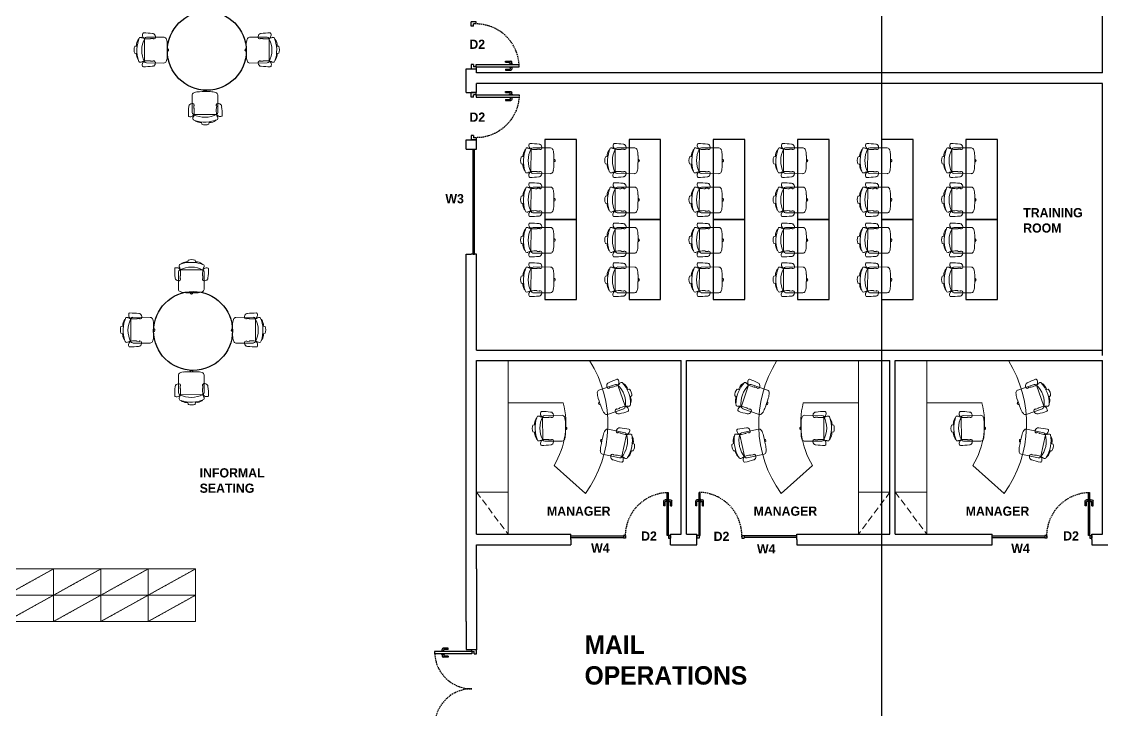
# Model space of a CAD drawing. Header units: inches. Extents: x 478327 to 492265, y -26791 to -22136.
# Drawn here: x 480597 to 481524, y -25125 to -24536 of the extents above; entities that cross this region are included whole.
import ezdxf

# ---------------------------------------------------------------- set-up
doc = ezdxf.new("R2010")
doc.units = ezdxf.units.IN
doc.header["$MEASUREMENT"] = 0
doc.linetypes.add('DASHED', pattern=[0.75, 0.5, -0.25])
doc.linetypes.add('HIDDEN2', pattern=[0.1875, 0.125, -0.0625])
for name, color, linetype in [('_new', 212, 'Continuous'), ('C-RD-TEXT-TITLE', 4, 'Continuous'), ('GLAZING', 4, 'Continuous'), ('I-DOORS', 104, 'Continuous'), ('I-FURN', 1, 'Continuous'), ('I-WALL-IN', 3, 'Continuous')]:
    doc.layers.add(name, color=color, linetype=linetype)
doc.layers.add('A-furniture', color=8, linetype='Continuous', lineweight=9)
doc.layers.add('I-ANNO-TEXT', color=7, linetype='Continuous', lineweight=18)
doc.styles.add('MICRO', font='')
doc.styles.get('MICRO').set_extended_font_data('MicrogrammaSSi', bold=True)

# ---------------------------------------------------------------- blocks, each defined once
blk = doc.blocks.new('A$C6A0E07C9')
at = {"layer": 'A-furniture'}
for p, q in [((-0.214, 0.272), (0.118, 0.288)), ((-0.012, 0.242), (-0.025, 0.242)), ((-0.011, 0.243), (-0.012, 0.242)), ((-0.008, 0.248), (-0.011, 0.243)), ((-0.011, 0.243), (-0.011, 0.243)), ((0.038, 0.251), (-0.003, 0.25)), ((0.042, 0.251), (0.045, 0.247)), ((0.045, 0.247), (0.046, 0.246)), ((0.046, 0.246), (0.048, 0.245)), ((0.048, 0.245), (0.048, 0.245)), ((0.159, 0.25), (0.179, -0.167)), ((-0.291, 0.02), (-0.289, 0.029)), ((-0.288, 0.01), (-0.291, 0.02)), ((-0.289, 0.029), (-0.284, 0.038)), ((-0.282, 0.002), (-0.288, 0.01)), ((-0.284, 0.038), (-0.276, 0.044)), ((-0.274, -0.003), (-0.282, 0.002)), ((-0.276, 0.044), (-0.267, 0.046)), ((-0.269, 0.177), (-0.266, 0.205)), ((0.315, 0.121), (0.306, 0.12)), ((0.313, 0.121), (0.347, 0.116)), ((0.315, 0.152), (0.319, 0.129)), ((0.351, 0.113), (0.36, 0.088)), ((0.364, 0.015), (0.358, -0.011)), ((0.36, 0.088), (0.366, 0.051)), ((0.366, 0.051), (0.364, 0.015)), ((-0.264, -0.004), (-0.274, -0.003)), ((-0.189, -0.217), (0.143, -0.2)), ((0.009, -0.176), (-0.004, -0.177)), ((0.009, -0.176), (0.009, -0.176)), ((0.01, -0.176), (0.009, -0.176)), ((0.013, -0.182), (0.01, -0.176)), ((0.059, -0.18), (0.018, -0.183)), ((0.063, -0.179), (0.066, -0.175)), ((0.066, -0.175), (0.067, -0.174)), ((0.067, -0.174), (0.069, -0.173)), ((0.069, -0.173), (0.069, -0.173)), ((0.296, -0.147), (0.284, -0.159)), ((0.311, -0.022), (0.322, -0.023)), ((0.32, -0.023), (0.355, -0.015)), ((0.355, -0.015), (0.356, -0.013)), ((0.356, -0.013), (0.358, -0.011))]:
    blk.add_line(p, q, dxfattribs=at)
for centre, radius, start, end in [((0.594, -0.035), 0.893, 162.1203, 164.4323), ((-0.21, 0.223), 0.0487, 94.526, 161.0109), ((0.027, 0.278), 0.0792, 129.4999, 189.1152), ((-0.022, 0.271), 0.0292, 192.0047, 264.4409), ((0.007, 0.283), 0.0635, 94.0792, 117.5938), ((-0.004, 0.244), 0.00623, 84.8455, 131.3174), ((0.224, -0.892), 1.257, 92.3594, 100.1757), ((0.037, 0.241), 0.0101, 64.5281, 88.6391), ((0.001, 1.553), 1.309, 272.0899, 276.676), ((0.117, 0.241), 0.0463, 34.0902, 88.4441), ((0.149, 0.274), 0.0211, 279.8693, 313.3434), ((-0.249, 0.025), 0.471, 334.5973, 30.9732), ((0.17, 0.245), 0.0129, 130.1366, 158.0173), ((0.187, 0.181), 0.0779, 100.0525, 108.2672), ((0.108, 0.326), 0.0879, 309.6726, 333.0223), ((0.172, 0.345), 0.0192, 28.1256, 89.2436), ((-1.125, 2.793), 2.849, 297.1157, 298.0695), ((-0.92, -0.013), 1.143, 14.0931, 15.0056), ((0.121, 0.323), 0.0749, 330.3794, 24.513), ((0.234, 0.223), 0.0597, 72.5282, 107.7011), ((0.195, 0.222), 0.0806, 25.5198, 45.5387), ((-0.301, 0.026), 0.614, 339.6108, 22.0467), ((0.128, 0.125), 0.189, 8.0925, 40.8276), ((0.182, 0.142), 0.452, 175.5289, 182.0991), ((72.219, 3.627), 72.574, 182.76527, 182.92488), ((0.31, 0.129), 0.0088, 301.088, 3.1667), ((0.347, 0.111), 0.00513, 22.8184, 91.0076), ((0.081, -0.062), 0.341, 182.481, 200.7553), ((-0.186, -0.16), 0.0572, 202.8821, 266.1169), ((0.052, -0.207), 0.0792, 176.5782, 236.1936), ((0.002, -0.206), 0.0292, 101.2525, 173.6887), ((0.017, -0.177), 0.00623, 234.376, 280.848), ((0.058, -0.17), 0.0101, 277.0543, 301.1654), ((0.152, -1.479), 1.309, 89.0174, 93.6036), ((0.138, -0.155), 0.0449, 276.7939, 330.1521), ((0.172, -0.191), 0.0211, 52.3501, 85.8241), ((0.197, -0.155), 0.0211, 212.6602, 229.0352), ((0.163, -0.292), 0.122, 63.0548, 80.6357), ((0.136, -0.248), 0.0879, 32.6712, 56.0209), ((-0.92, -0.013), 1.143, 350.6964, 351.6126), ((0.149, -0.244), 0.0749, 341.1805, 35.314), ((0.324, 0.055), 0.26, 246.1539, 250.8174), ((0.249, -0.153), 0.0392, 254.2998, 275.9911), ((0.254, -0.14), 0.0518, 269.3553, 293.3788), ((0.116, -0.038), 0.211, 328.6962, 1.8079), ((0.318, -0.031), 0.00903, 2.1237, 63.3709), ((0.031, -0.214), 0.0635, 248.0997, 271.6142), ((0.131, 0.976), 1.257, 265.5178, 273.334), ((0.202, -0.26), 0.0192, 276.4498, 337.5679)]:
    blk.add_arc(centre, radius, start, end, dxfattribs=at)
blk = doc.blocks.new('*U147')
at = {"layer": 'A-furniture'}
for p, q in [((2.5, -0.6), (2.5, 0)), ((3.3, -0.6), (0, -0.6)), ((0.8, -0.6), (0.8, -1.65)), ((1.992, -1.476), (2.525, -2.072))]:
    blk.add_line(p, q, dxfattribs=at)
at = {"layer": 'A-furniture', "linetype": 'HIDDEN2'}
blk.add_line((2.5, 0), (3.3, -0.6), dxfattribs=at)
at = {"layer": 'A-furniture'}
for centre, radius, start, end in [((1.189, -0.145), 1.554, 255.5214, 301.111), ((1.204, -0.234), 2.264, 237.868, 305.7215)]:
    blk.add_arc(centre, radius, start, end, dxfattribs=at)
for p, rotation in [((1.323, -1.428), 86.85652716130764), ((0.691, -2.585), 248.0226334994808), ((1.546, -2.651), 279.5773348211345)]:
    blk.add_blockref('A$C6A0E07C9', p, dxfattribs=dict(at, rotation=rotation))
blk = doc.blocks.new('*U148')
at = {"layer": 'A-furniture'}
for p, q in [((2.5, -0.6), (2.5, 0)), ((3.3, -0.6), (0, -0.6)), ((0.8, -0.6), (0.8, -1.65)), ((1.992, -1.476), (2.525, -2.072))]:
    blk.add_line(p, q, dxfattribs=at)
at = {"layer": 'A-furniture', "linetype": 'HIDDEN2'}
blk.add_line((2.5, 0), (3.3, -0.6), dxfattribs=at)
at = {"layer": 'A-furniture'}
for centre, radius, start, end in [((1.189, -0.145), 1.554, 255.5214, 301.111), ((1.204, -0.234), 2.264, 237.868, 305.7215)]:
    blk.add_arc(centre, radius, start, end, dxfattribs=at)
for p, rotation in [((1.323, -1.428), 86.85652716130764), ((0.691, -2.585), 248.0226334994808), ((1.546, -2.651), 279.5773348211345)]:
    blk.add_blockref('A$C6A0E07C9', p, dxfattribs=dict(at, rotation=rotation))
blk = doc.blocks.new('*U150')
at = {"layer": 'A-furniture'}
for p, q in [((2.5, -0.6), (2.5, 0)), ((3.3, -0.6), (0, -0.6)), ((0.8, -0.6), (0.8, -1.65)), ((1.992, -1.476), (2.525, -2.072))]:
    blk.add_line(p, q, dxfattribs=at)
at = {"layer": 'A-furniture', "linetype": 'HIDDEN2'}
blk.add_line((2.5, 0), (3.3, -0.6), dxfattribs=at)
at = {"layer": 'A-furniture'}
for centre, radius, start, end in [((1.189, -0.145), 1.554, 255.5214, 301.111), ((1.204, -0.234), 2.264, 237.868, 305.7215)]:
    blk.add_arc(centre, radius, start, end, dxfattribs=at)
for p, rotation in [((1.323, -1.428), 86.85652716130764), ((0.691, -2.585), 248.0226334994808), ((1.546, -2.651), 279.5773348211345)]:
    blk.add_blockref('A$C6A0E07C9', p, dxfattribs=dict(at, rotation=rotation))
blk = doc.blocks.new('door 1')
for p, q in [((86, 0), (0, 0)), ((0, -90), (0, 0)), ((86, -43), (86, 0)), ((814, 0), (900, 0)), ((814, -43), (814, 0)), ((900, -90), (900, 0)), ((43, -90), (0, -90)), ((86, -43), (43, -43)), ((43, -90), (43, -43)), ((43, -90), (43, -43)), ((43, -90), (43, -911)), ((43, -90), (86, -90)), ((86, -90), (86, -909)), ((814, -43), (857, -43)), ((857, -90), (857, -43)), ((857, -90), (857, -43)), ((857, -90), (900, -90)), ((857, -90), (857, -90)), ((-21, -652), (-21, -749)), ((0, -652), (-21, -652)), ((0, -652), (0, -738)), ((32, -738), (0, -738)), ((32, -770), (0, -770)), ((32, -727), (32, -781)), ((43, -727), (32, -727)), ((43, -781), (32, -781)), ((86, -727), (96, -727)), ((86, -781), (96, -781)), ((96, -727), (96, -781)), ((96, -738), (129, -738)), ((96, -770), (129, -770)), ((129, -652), (129, -738)), ((129, -652), (150, -652)), ((150, -652), (150, -749))]:
    blk.add_line(p, q)
at = {"linetype": 'DASHED', "ltscale": 50}
blk.add_arc((32, -86), 825, 270.745, 1.3972, dxfattribs=at)
for centre, start, end in [((0, -749), 180, 270), ((129, -749), 270, 0)]:
    blk.add_arc(centre, 21.4, start, end)
blk = doc.blocks.new('pivot door')
blk.add_line((-188253, -329835), (-188265, -329835))
at = {"layer": 'I-DOORS', "rotation": 180}
blk.add_blockref('door 1', (-188253, -329835), dxfattribs=at)
blk = doc.blocks.new('glass doors- 900')
for p, q in [((387017, -14483), (387017, -14387)), ((387070, -14366), (387038, -14366)), ((387038, -14483), (387038, -14398)), ((387070, -14398), (387038, -14398)), ((387081, -14355), (387070, -14355)), ((387070, -14408), (387070, -14355)), ((387081, -14408), (387070, -14408)), ((387081, -15046), (387081, -14225)), ((387102, -15046), (387102, -14226)), ((387102, -14355), (387113, -14355)), ((387102, -14408), (387113, -14408)), ((387113, -14408), (387113, -14355)), ((387113, -14366), (387145, -14366)), ((387113, -14398), (387145, -14398)), ((387145, -14483), (387145, -14398)), ((387167, -14483), (387167, -14387)), ((387038, -14483), (387017, -14483)), ((387145, -14483), (387167, -14483)), ((387038, -15046), (387038, -15093)), ((387081, -15046), (387038, -15046)), ((387081, -15093), (387038, -15093)), ((387081, -15046), (387081, -15093)), ((387081, -15046), (387081, -15093)), ((387081, -15046), (387102, -15046)), ((387895, -15046), (387895, -15093)), ((387895, -15046), (387895, -15093)), ((387895, -15046), (387895, -15046)), ((387895, -15046), (387938, -15046)), ((387895, -15093), (387938, -15093)), ((387938, -15046), (387938, -15093))]:
    blk.add_line(p, q)
for centre, start, end in [((387038, -14387), 90, 180), ((387145, -14387), 0, 90)]:
    blk.add_arc(centre, 21.4, start, end)
at = {"linetype": 'DASHED', "ltscale": 50}
blk.add_arc((387070, -15050), 825, 358.6028, 89.255, dxfattribs=at)
blk = doc.blocks.new('solid door-1500')
for p, q in [((410495, -4754), (410495, -4047)), ((410537, -4754), (410537, -4047)), ((411866, -4754), (411866, -4047)), ((411909, -4754), (411909, -4047)), ((410430, -4306), (410430, -4209)), ((410452, -4306), (410430, -4306)), ((410484, -4188), (410452, -4188)), ((410484, -4220), (410452, -4220)), ((410452, -4306), (410452, -4220)), ((410484, -4231), (410484, -4177)), ((410495, -4177), (410484, -4177)), ((410495, -4231), (410484, -4231)), ((410537, -4177), (410548, -4177)), ((410537, -4231), (410548, -4231)), ((410548, -4231), (410548, -4177)), ((410548, -4188), (410580, -4188)), ((410548, -4220), (410580, -4220)), ((410580, -4306), (410580, -4220)), ((410580, -4306), (410602, -4306)), ((410602, -4306), (410602, -4209)), ((411802, -4306), (411802, -4209)), ((411823, -4306), (411802, -4306)), ((411855, -4188), (411823, -4188)), ((411855, -4220), (411823, -4220)), ((411823, -4306), (411823, -4220)), ((411866, -4177), (411855, -4177)), ((411855, -4231), (411855, -4177)), ((411866, -4231), (411855, -4231)), ((411909, -4177), (411920, -4177)), ((411909, -4231), (411920, -4231)), ((411920, -4231), (411920, -4177)), ((411920, -4188), (411952, -4188)), ((411920, -4220), (411952, -4220)), ((411952, -4306), (411952, -4220)), ((411952, -4306), (411973, -4306)), ((411973, -4306), (411973, -4209)), ((410495, -4754), (410452, -4754)), ((410452, -4754), (410452, -4844)), ((410452, -4844), (410464, -4844)), ((410537, -4844), (410452, -4844)), ((410495, -4754), (410537, -4754)), ((410495, -4754), (410495, -4801)), ((410495, -4754), (410495, -4801)), ((410537, -4801), (410495, -4801)), ((410537, -4801), (410537, -4844)), ((411909, -4754), (411866, -4754)), ((411866, -4801), (411866, -4844)), ((411866, -4801), (411909, -4801)), ((411866, -4844), (411952, -4844)), ((411909, -4754), (411909, -4801)), ((411909, -4754), (411909, -4801)), ((411909, -4754), (411952, -4754)), ((411952, -4844), (411940, -4844)), ((411952, -4754), (411952, -4844))]:
    blk.add_line(p, q)
for points in [[(410495, -4047), (410537, -4047)], [(411909, -4047), (411866, -4047)]]:
    blk.add_lwpolyline(points)
at = {"linetype": 'DASHED', "ltscale": 50}
for centre, start, end in [((410495, -4754), 0, 86.5254), ((411909, -4754), 93.4746, 180)]:
    blk.add_arc(centre, 707, start, end, dxfattribs=at)
for centre, start, end in [((410452, -4209), 90, 180), ((410580, -4209), 0, 90), ((411823, -4209), 90, 180), ((411952, -4209), 0, 90)]:
    blk.add_arc(centre, 21.4, start, end)

msp = doc.modelspace()

# ---------------------------------------------------------------- linework, layer by layer
at = {"layer": '_new', "elevation": 6.93}
msp.add_lwpolyline([(481427.656, -24974.439), (481427.64, -24974.439)], dxfattribs=at)
at = {"layer": 'A-furniture', "linetype": 'HIDDEN2'}
for p, q in [((480583.85, -25026.639, 6.93), (480624.35, -25004.139, 6.93)), ((480624.35, -25026.639, 6.93), (480664.85, -25004.139, 6.93)), ((480664.85, -25026.639, 6.93), (480705.35, -25004.139, 6.93)), ((480705.35, -25026.639, 6.93), (480745.85, -25004.139, 6.93)), ((480583.85, -25049.139, 6.93), (480624.35, -25026.639, 6.93)), ((480624.35, -25049.139, 6.93), (480664.85, -25026.639, 6.93)), ((480664.85, -25049.139, 6.93), (480705.35, -25026.639, 6.93)), ((480705.35, -25049.139, 6.93), (480745.85, -25026.639, 6.93))]:
    msp.add_line(p, q, dxfattribs=at)
at = {"layer": 'A-furniture', "elevation": 6.93}
for points in [[(480624.35, -25026.639), (480624.35, -25004.139), (480583.85, -25004.139), (480583.85, -25026.639)], [(480664.85, -25026.639), (480664.85, -25004.139), (480624.35, -25004.139), (480624.35, -25026.639)], [(480705.35, -25026.639), (480705.35, -25004.139), (480664.85, -25004.139), (480664.85, -25026.639)], [(480745.85, -25026.639), (480745.85, -25004.139), (480705.35, -25004.139), (480705.35, -25026.639)], [(480624.35, -25049.139), (480624.35, -25026.639), (480583.85, -25026.639), (480583.85, -25049.139)], [(480664.85, -25049.139), (480664.85, -25026.639), (480624.35, -25026.639), (480624.35, -25049.139)], [(480705.35, -25049.139), (480705.35, -25026.639), (480664.85, -25026.639), (480664.85, -25049.139)], [(480745.85, -25049.139), (480745.85, -25026.639), (480705.35, -25026.639), (480705.35, -25049.139)]]:
    msp.add_lwpolyline(points, close=True, dxfattribs=at)
at = {"layer": 'C-RD-TEXT-TITLE', "ltscale": 0.5, "const_width": 1, "elevation": 6.93}
msp.add_lwpolyline([(481452.561, -26640.023), (481333.096, -26640.023), (481333.096, -22601.892), (481460.526, -22601.892)], dxfattribs=at)
at = {"layer": 'GLAZING', "elevation": 6.93}
for points in [[(480983.396, -24734.997), (480983.396, -24645.007)], [(480984.746, -24734.997), (480984.746, -24645.007)], [(480983.396, -24689.997), (480984.746, -24689.997)], [(481067.014, -24975.98), (481112.014, -24975.98)], [(481067.014, -24977.33), (481112.014, -24977.33)], [(481112.014, -24975.98), (481112.014, -24977.33)], [(481215.393, -24975.98), (481215.393, -24977.33)], [(481260.393, -24975.98), (481215.393, -24975.98)], [(481260.393, -24977.33), (481215.393, -24977.33)], [(481427.64, -24975.98), (481472.64, -24975.98)], [(481427.64, -24977.33), (481472.64, -24977.33)], [(481472.64, -24975.98), (481472.64, -24977.33)]]:
    msp.add_lwpolyline(points, dxfattribs=at)
at = {"layer": 'I-FURN', "elevation": 6.93}
for points in [[(481071.919, -24636.857), (481044.876, -24636.857), (481044.876, -24705.275), (481071.919, -24705.275)], [(481143.963, -24636.857), (481116.92, -24636.857), (481116.92, -24705.275), (481143.963, -24705.275)], [(481216.007, -24636.857), (481188.964, -24636.857), (481188.964, -24705.275), (481216.007, -24705.275)], [(481288.052, -24636.857), (481261.008, -24636.857), (481261.008, -24705.275), (481288.052, -24705.275)], [(481360.096, -24636.857), (481333.053, -24636.857), (481333.053, -24705.275), (481360.096, -24705.275)], [(481432.14, -24636.857), (481405.097, -24636.857), (481405.097, -24705.275), (481432.14, -24705.275)], [(481071.919, -24705.275), (481044.876, -24705.275), (481044.876, -24773.693), (481071.919, -24773.693)], [(481143.963, -24705.275), (481116.92, -24705.275), (481116.92, -24773.693), (481143.963, -24773.693)], [(481216.007, -24705.275), (481188.964, -24705.275), (481188.964, -24773.693), (481216.007, -24773.693)], [(481288.052, -24705.275), (481261.008, -24705.275), (481261.008, -24773.693), (481288.052, -24773.693)], [(481360.096, -24705.275), (481333.053, -24705.275), (481333.053, -24773.693), (481360.096, -24773.693)], [(481432.14, -24705.275), (481405.097, -24705.275), (481405.097, -24773.693), (481432.14, -24773.693)]]:
    msp.add_lwpolyline(points, close=True, dxfattribs=at)
at = {"layer": 'I-FURN'}
for centre in [(480755.492, -24560.933, 6.93), (480743.769, -24800.58, 6.93)]:
    msp.add_circle(centre, 33.75, dxfattribs=at)
at = {"layer": 'I-WALL-IN'}
for p, q in [((480977.376, -24576.436, 6.93), (480981.876, -24576.436, 6.93)), ((480977.376, -24588.789, 6.93), (480977.376, -24579.789, 6.93)), ((480981.876, -24576.436, 6.93), (480986.376, -24576.436, 6.93)), ((480977.376, -24596.643, 6.93), (480981.876, -24596.643, 6.93)), ((480981.876, -24596.643, 6.93), (480986.376, -24596.643, 6.93)), ((480977.376, -24637.143, 6.93), (480981.876, -24637.143, 6.93)), ((480981.876, -24637.143, 6.93), (480986.376, -24637.143, 6.93)), ((480977.376, -24645.007, 6.93), (480983.396, -24645.007, 6.93)), ((480981.876, -24645.007, 6.93), (480986.376, -24645.007, 6.93)), ((480977.376, -24734.997, 6.93), (480981.876, -24734.997, 6.93)), ((480986.376, -24734.997, 6.93), (480981.876, -24734.997, 6.93)), ((480977.376, -24983.439, 6.93), (480977.376, -24816.939, 6.93)), ((481161.514, -24816.939, 6.93), (481340.252, -24816.939, 6.93)), ((481340.252, -24816.939, 6.93), (481344.752, -24816.939, 6.93)), ((481067.014, -24978.939, 6.93), (481067.014, -24974.439, 6.93)), ((481067.014, -24978.939, 6.93), (481067.014, -24983.439, 6.93)), ((481152.514, -24978.939, 6.93), (481152.514, -24974.439, 6.93)), ((481152.514, -24983.439, 6.93), (481152.514, -24977.716, 6.93)), ((481174.893, -24978.939, 6.93), (481174.893, -24974.439, 6.93)), ((481174.893, -24983.439, 6.93), (481174.893, -24977.716, 6.93)), ((481260.393, -24978.939, 6.93), (481260.393, -24974.439, 6.93)), ((481260.393, -24978.939, 6.93), (481260.393, -24983.439, 6.93)), ((481427.64, -24978.939, 6.93), (481427.64, -24974.439, 6.93)), ((481427.64, -24983.439, 6.93), (481427.64, -24978.939, 6.93)), ((481513.14, -24978.939, 6.93), (481513.14, -24974.439, 6.93)), ((481513.14, -24978.939, 6.93), (481513.14, -24983.439, 6.93)), ((480977.376, -25049.139, 6.93), (480977.376, -24983.439, 6.93)), ((481161.514, -24983.439, 6.93), (481166.014, -24983.439, 6.93)), ((481340.252, -24983.439, 6.93), (481344.752, -24983.439, 6.93)), ((481522.14, -24983.439, 6.93), (481526.64, -24983.439, 6.93)), ((480986.376, -25004.139, 6.93), (480986.376, -25049.139, 6.93)), ((480977.376, -25073.018, 6.93), (480986.376, -25073.018, 6.93)), ((480981.876, -25073.018, 6.93), (480986.376, -25073.018, 6.93))]:
    msp.add_line(p, q, dxfattribs=at)
at = {"layer": 'I-WALL-IN', "elevation": 6.93}
for points in [[(481522.14, -24579.789), (481522.14, -24351.639)], [(480977.376, -24579.789), (480977.376, -24576.436)], [(480981.876, -24576.436), (480981.876, -24576.436)], [(480986.376, -24579.789), (480986.376, -24576.436)], [(481522.14, -24579.789), (480986.376, -24579.789)], [(480977.376, -24596.643), (480977.376, -24588.789)], [(480986.376, -24596.643), (480986.376, -24588.789)], [(480986.376, -24596.643), (480986.376, -24588.789)], [(481522.14, -24588.789), (480986.376, -24588.789)], [(481522.14, -24821.439), (481522.14, -24588.789)], [(480981.876, -24596.643), (480981.876, -24596.643)], [(480977.376, -24645.007), (480977.376, -24637.143)], [(480986.376, -24645.007), (480986.376, -24637.143)], [(480977.376, -24816.939), (480977.376, -24734.997)], [(480983.396, -24734.997), (480984.746, -24734.997)], [(480986.376, -24816.939), (480986.376, -24734.997)], [(480986.376, -24816.939), (481161.514, -24816.939)], [(481166.014, -24816.939), (481340.252, -24816.939)], [(481344.752, -24816.939), (481522.14, -24816.939)], [(480977.376, -24974.439), (480977.376, -24825.939)], [(480986.376, -24974.439), (480986.376, -24825.939)], [(480986.376, -24825.939), (481161.514, -24825.939)], [(481161.514, -24974.439), (481161.514, -24825.939)], [(481166.014, -24825.939), (481340.252, -24825.939)], [(481166.014, -24974.439), (481166.014, -24825.939)], [(481340.252, -24974.439), (481340.252, -24825.939)], [(481344.752, -24825.939), (481522.14, -24825.939)], [(481344.752, -24974.439), (481344.752, -24825.939)], [(481522.14, -24974.439), (481522.14, -24825.939)], [(480986.376, -24974.439), (481067.014, -24974.439)], [(481067.03, -24974.439), (481067.014, -24974.439)], [(481152.514, -24974.439), (481161.514, -24974.439)], [(481166.014, -24974.439), (481174.893, -24974.439)], [(481260.377, -24974.439), (481260.393, -24974.439)], [(481260.393, -24974.439), (481340.252, -24974.439)], [(481344.752, -24974.439), (481427.64, -24974.439)], [(481513.14, -24974.439), (481522.14, -24974.439)], [(481513.14, -24974.439), (481522.14, -24974.439)], [(480977.376, -25004.139), (480977.376, -24983.439)], [(480986.376, -25004.139), (480986.376, -24983.439)], [(480986.376, -24983.439), (481067.014, -24983.439)], [(481152.514, -24983.439), (481161.514, -24983.439)], [(481166.014, -24983.439), (481174.893, -24983.439)], [(481260.393, -24983.439), (481340.252, -24983.439)], [(481344.752, -24983.439), (481427.64, -24983.439)], [(481513.14, -24983.439), (481522.14, -24983.439)], [(480977.376, -25049.139), (480977.376, -25073.018)], [(480986.376, -25049.139), (480986.376, -25073.018)]]:
    msp.add_lwpolyline(points, dxfattribs=at)

# ---------------------------------------------------------------- block references
at = {"yscale": 44.99999999999999, "zscale": 44.99999999999999}
for name, p, xscale, rotation in [('*U148', (480986.376, -24825.939, 6.93), -44.99999999999999, 90), ('*U147', (481340.252, -24825.939, 6.93), 44.99999999999999, 270), ('*U150', (481344.752, -24825.939, 6.93), -44.99999999999999, 90)]:
    msp.add_blockref(name, p, dxfattribs=dict(at, xscale=xscale, rotation=rotation))
at = {"layer": 'A-furniture'}
for p, xscale, yscale, zscale, rotation in [((480709.828, -24558.593, 6.93), 45.00000000027777, 45.00000000027777, 45.00000000027777, 176.8565271613339), ((480801.155, -24558.593, 6.93), -45.00000000027777, 45, 45, 183.1434728386661), ((480755.687, -24607.69, 6.93), -45.00000000000906, 45, 45, 93.14347283851791), ((481040.653, -24653.247, 6.93), 45.00000000027777, 45.00000000027777, 45.00000000027777, 176.8565271613339), ((481112.697, -24653.247, 6.93), 45.00000000027777, 45.00000000027777, 45.00000000027777, 176.8565271613339), ((481184.741, -24653.247, 6.93), 45.00000000027777, 45.00000000027777, 45.00000000027777, 176.8565271613339), ((481256.785, -24653.247, 6.93), 45.00000000027777, 45.00000000027777, 45.00000000027777, 176.8565271613339), ((481328.83, -24653.247, 6.93), 45.00000000027777, 45.00000000027777, 45.00000000027777, 176.8565271613339), ((481400.874, -24653.247, 6.93), 45.00000000027777, 45.00000000027777, 45.00000000027777, 176.8565271613339), ((481040.653, -24686.772, 6.93), 45.00000000027777, 45.00000000027777, 45.00000000027777, 176.8565271613339), ((481112.697, -24686.772, 6.93), 45.00000000027777, 45.00000000027777, 45.00000000027777, 176.8565271613339), ((481184.741, -24686.772, 6.93), 45.00000000027777, 45.00000000027777, 45.00000000027777, 176.8565271613339), ((481256.785, -24686.772, 6.93), 45.00000000027777, 45.00000000027777, 45.00000000027777, 176.8565271613339), ((481328.83, -24686.772, 6.93), 45.00000000027777, 45.00000000027777, 45.00000000027777, 176.8565271613339), ((481400.874, -24686.772, 6.93), 45.00000000027777, 45.00000000027777, 45.00000000027777, 176.8565271613339), ((481040.653, -24721.263, 6.93), 45.00000000027777, 45.00000000027777, 45.00000000027777, 176.8565271613339), ((481112.697, -24721.263, 6.93), 45.00000000027777, 45.00000000027777, 45.00000000027777, 176.8565271613339), ((481184.741, -24721.263, 6.93), 45.00000000027777, 45.00000000027777, 45.00000000027777, 176.8565271613339), ((481256.785, -24721.263, 6.93), 45.00000000027777, 45.00000000027777, 45.00000000027777, 176.8565271613339), ((481328.83, -24721.263, 6.93), 45.00000000027777, 45.00000000027777, 45.00000000027777, 176.8565271613339), ((481400.874, -24721.263, 6.93), 45.00000000027777, 45.00000000027777, 45.00000000027777, 176.8565271613339), ((480743.964, -24756.01, 6.93), 45.00000000000906, 45.00000000000906, 45.00000000000906, 86.85652716148212), ((481040.653, -24755.19, 6.93), 45.00000000027777, 45.00000000027777, 45.00000000027777, 176.8565271613339), ((481112.697, -24755.19, 6.93), 45.00000000027777, 45.00000000027777, 45.00000000027777, 176.8565271613339), ((481184.741, -24755.19, 6.93), 45.00000000027777, 45.00000000027777, 45.00000000027777, 176.8565271613339), ((481256.785, -24755.19, 6.93), 45.00000000027777, 45.00000000027777, 45.00000000027777, 176.8565271613339), ((481328.83, -24755.19, 6.93), 45.00000000027777, 45.00000000027777, 45.00000000027777, 176.8565271613339), ((481400.874, -24755.19, 6.93), 45.00000000027777, 45.00000000027777, 45.00000000027777, 176.8565271613339), ((480698.106, -24798.241, 6.93), 45.00000000027777, 45.00000000027777, 45.00000000027777, 176.8565271613339), ((480789.433, -24798.241, 6.93), -45.00000000027777, 45, 45, 183.1434728386661), ((480743.964, -24847.337, 6.93), -45.00000000000906, 45, 45, 93.14347283851791)]:
    msp.add_blockref('A$C6A0E07C9', p, dxfattribs=dict(at, xscale=xscale, yscale=yscale, zscale=zscale, rotation=rotation))
at = {"layer": 'GLAZING'}
for p, xscale, yscale, zscale in [((498569.224, -24298.547, 6.93), -0.04500000025145709, 0.04499999998952262, 0.04499999999999744), ((463758.183, -24298.547, 6.93), 0.04500000025145709, 0.04500000025145709, 0.04500000025145709), ((498929.85, -24298.547, 6.93), -0.04500000025145709, 0.04499999998952262, 0.04499999999999744)]:
    msp.add_blockref('glass doors- 900', p, dxfattribs=dict(at, xscale=xscale, yscale=yscale, zscale=zscale))
at = {"layer": 'I-DOORS', "yscale": 0.04499999998952262}
for name, p, xscale, zscale, rotation in [('pivot door', (495824.46, -33047.826, 6.93), 0.04499999998952262, 0.04499999998952262, 270), ('pivot door', (495824.46, -16125.253, 6.93), -0.04499999998952262, 0.04499999999999744, 270), ('solid door-1500', (480768.385, -43610.845, 6.93), 0.04499999998952262, 0.04499999998952262, 90)]:
    msp.add_blockref(name, p, dxfattribs=dict(at, xscale=xscale, zscale=zscale, rotation=rotation))

# ---------------------------------------------------------------- texts
at = {"layer": 'I-ANNO-TEXT', "attachment_point": 1, "style": 'MICRO'}
for s, width, insert, char_height in [('{\\fBahnschrift Light|b1|i0|c0|p34;D2}', 7.40993, (480980.214, -24551.333, 6.93), 7.875), ('{\\fBahnschrift Light|b1|i0|c0|p34;D2}', 7.40993, (480980.307, -24613.678, 6.93), 7.875), ('{\\fBahnschrift Light|b1|i0|c0|p34;W3}', 7.40993, (480959.734, -24683.468, 6.93), 7.875), ('{\\fBahnschrift Light|b1|i0|c0|p34;TRAINING ROOM}', 53.1945, (481454.28, -24695.429, 6.93), 7.875), ('{\\fBahnschrift Light|b1|i0|c0|p34;INFORMAL SEATING}', 7.40993, (480749.402, -24918.045, 6.93), 7.875), ('{\\fBahnschrift Light|b1|i0|c0|p34;MANAGER }', 7.40993, (481046.67, -24950.813, 6.93), 7.875), ('{\\fBahnschrift Light|b1|i0|c0|p34;MANAGER }', 7.40993, (481223.526, -24950.813, 6.93), 7.875), ('{\\fBahnschrift Light|b1|i0|c0|p34;MANAGER }', 7.40993, (481405.046, -24950.813, 6.93), 7.875), ('{\\fBahnschrift Light|b1|i0|c0|p34;D2}', 7.40993, (481127.237, -24972.115, 6.93), 7.875), ('{\\fBahnschrift Light|b1|i0|c0|p34;D2}', 7.40993, (481189.291, -24972.345, 6.93), 7.875), ('{\\fBahnschrift Light|b1|i0|c0|p34;D2}', 7.40993, (481488.475, -24971.99, 6.93), 7.875), ('{\\fBahnschrift Light|b1|i0|c0|p34;W4}', 7.40993, (481084.458, -24982.347, 6.93), 7.875), ('{\\fBahnschrift Light|b1|i0|c0|p34;W4}', 7.40993, (481226.431, -24983.061, 6.93), 7.875), ('{\\fBahnschrift Light|b1|i0|c0|p34;W4}', 7.40993, (481444.043, -24982.609, 6.93), 7.875), ('{\\fBahnschrift Light|b1|i0|c0|p34;MAIL OPERATIONS}', 7.40993, (481078.824, -25061.145, 6.93), 15.75)]:
    msp.add_mtext_dynamic_manual_height_columns(s, width=width, gutter_width=1.5, heights=[0], dxfattribs=dict(at, insert=insert, char_height=char_height))

doc.saveas('drawing.dxf')
